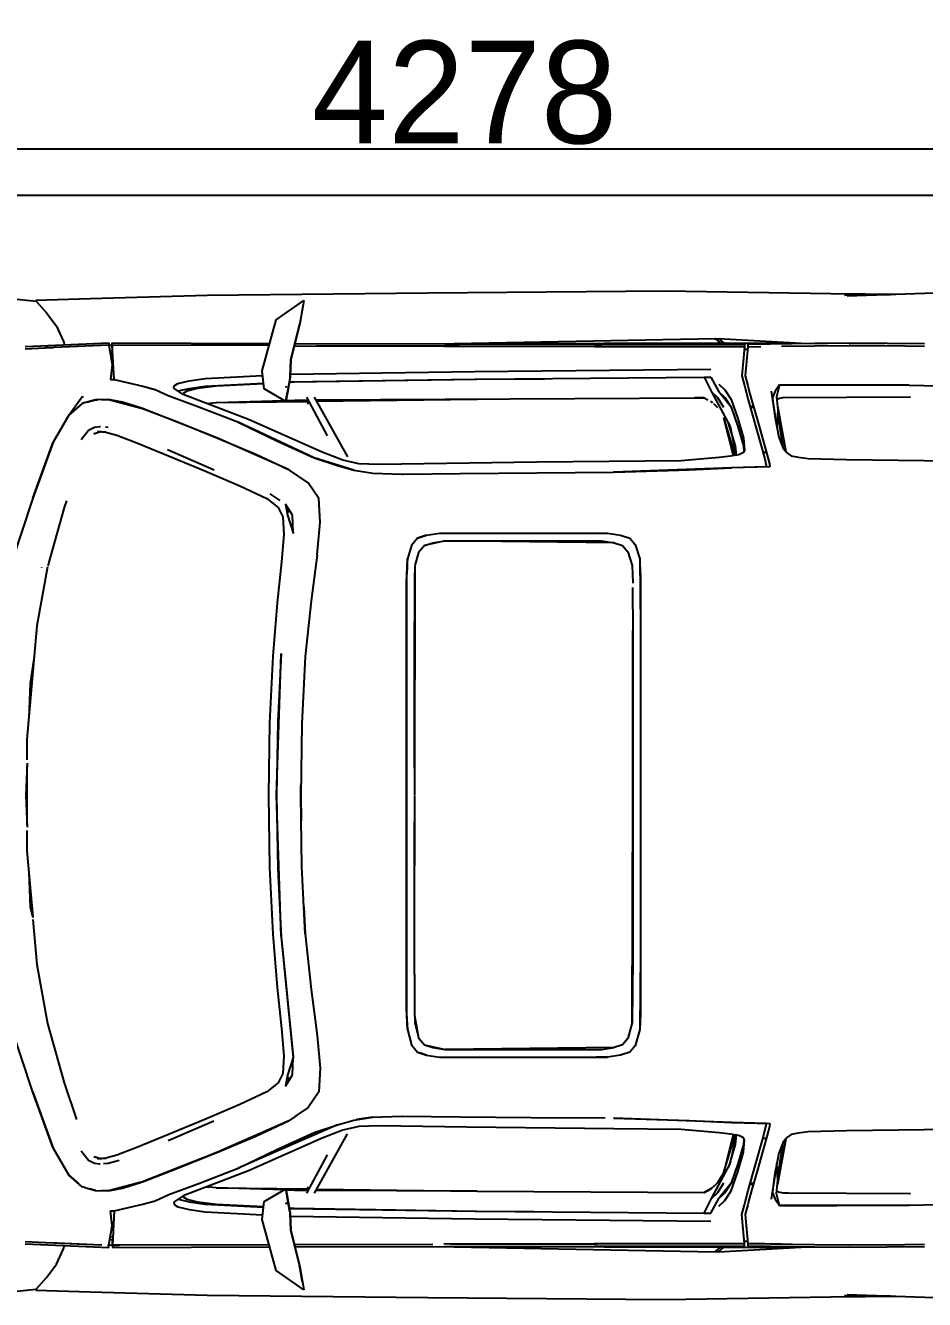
# Model space of a CAD drawing. Header units: millimetres. Extents: x 85290 to 188623, y -54691 to 10726.
# Drawn here: x 89867 to 91619, y -9638 to -7154 of the extents above; entities that cross this region are included whole.
import ezdxf

# ---------------------------------------------------------------- set-up
doc = ezdxf.new("R2010")
doc.units = ezdxf.units.MM
doc.linetypes.add('ACAD_ISO07W100', pattern=[3, 0, -3])
doc.layers.add('AUTO', color=150, linetype='Continuous')
doc.layers.add('RAZMER', color=5, linetype='Continuous')
doc.styles.add('WROMLATS', font='wromlats.shx', dxfattribs={"bigfont": 'bigfont.shx'})
doc.dimstyles.new('juka', dxfattribs={"dimscale": 100, "dimtxt": 2, "dimasz": 2, "dimexe": 1, "dimexo": 1, "dimgap": 1, "dimtad": 1, "dimtoh": 1, "dimdec": 0, "dimzin": 0, "dimdsep": 46, "dimtxsty": 'WROMLATS', "dimblk": 'OBLIQUE', "dimcen": -3, "dimdle": 1, "dimclrd": 256, "dimclre": 256, "dimclrt": 256, "dimadec": 0, "dimazin": 0, "dimtfac": 1, "dimtdec": 0, "dimtix": 1, "dimtmove": 2, "dimatfit": 3, "dimldrblk": 'ORIGIN2', "dimfxl": 1, "dimtvp": 2.5, "dimtolj": 1, "dimtzin": 0, "dimarcsym": 0})

# ---------------------------------------------------------------- blocks, each defined once
blk = doc.blocks.new('a_28')
for p, q in [((-53.125783, -9.427596), (-47.463967, -3.334046)), ((-46.513869, -10.632372), (-41.954296, -6.241131)), ((-53.948535, -10.04181), (-50.884374, -7.015324)), ((-53.280665, -9.514237), (-51.303126, -7.465935)), ((-47.643264, -8.145142), (-50.93955, -11.384345)), ((-49.305077, -9.931851), (-47.552635, -8.249665)), ((-61.312791, -17.162943), (-53.948535, -10.04181)), ((-50.827636, -11.467696), (-49.305077, -9.931851)), ((-42.561426, -13.269759), (-39.050292, -9.817458)), ((-46.513869, -10.632372), (-52.19756, -16.273976)), ((-49.695214, -13.771105), (-46.513869, -10.632372)), ((-50.93955, -11.384345), (-52.476271, -12.934828)), ((-52.379002, -13.03258), (-50.86992, -11.51042)), ((-51.481833, -16.669178), (-45.958008, -11.090041)), ((-50.868752, -11.509133), (-50.841995, -11.48181)), ((-50.828906, -11.468983), (-50.867577, -11.507941)), ((-50.841995, -11.48181), (-50.828906, -11.468983)), ((-45.958008, -11.090041), (-45.950099, -11.082173)), ((-56.480565, -16.895104), (-51.932522, -12.386179)), ((-56.250681, -16.691685), (-52.248635, -12.705136)), ((-52.476271, -12.934828), (-55.340721, -15.90271)), ((-53.806056, -14.511204), (-52.379002, -13.03258)), ((-45.997169, -16.613627), (-42.561426, -13.269759)), ((-56.886228, -16.923333), (-53.074708, -13.518572)), ((-52.19756, -16.273976), (-49.695214, -13.771105)), ((-55.243458, -16.000557), (-54.693945, -15.431214)), ((-75.211229, -35.668469), (-55.489548, -16.051579)), ((-75.137796, -35.790015), (-55.39219, -16.149331)), ((-55.39219, -16.149331), (-74.171777, -34.829092)), ((-55.489548, -16.051579), (-55.39219, -16.149331)), ((-55.39219, -16.149331), (-54.24961, -17.542077)), ((-55.340721, -15.90271), (-55.243458, -16.000557)), ((-55.298533, -16.263485), (-55.149706, -16.115284)), ((-55.243458, -16.000557), (-54.677441, -16.693211)), ((-52.19756, -16.273976), (-52.11133, -16.744805)), ((-52.19756, -16.273976), (-51.814451, -16.945029)), ((-71.609475, -27.637148), (-61.312791, -17.162943)), ((-68.987401, -29.477358), (-57.034959, -17.072058)), ((-56.399514, -16.840888), (-66.924216, -27.425099)), ((-57.034959, -17.072058), (-56.629397, -17.043877)), ((-57.027634, -17.071534), (-56.886228, -16.923333)), ((-56.886228, -16.923333), (-56.480565, -16.895104)), ((-56.629397, -17.043877), (-56.399514, -16.840888)), ((-56.480565, -16.895104), (-56.250681, -16.691685)), ((-56.399514, -16.840888), (-56.341114, -16.898585)), ((-56.250681, -16.691685), (-56.191893, -16.750098)), ((-54.677441, -16.693211), (-54.099025, -17.392874)), ((-52.28789, -16.924334), (-51.851072, -17.254734)), ((-52.11133, -16.744805), (-51.949318, -17.13996)), ((-51.949318, -17.13996), (-51.755764, -17.29908)), ((-51.851072, -17.254734), (-50.933202, -17.928696)), ((-51.814451, -16.945029), (-51.156839, -17.467738)), ((-51.755764, -17.29908), (-51.320412, -17.63134)), ((-51.660647, -17.06729), (-51.648732, -16.939974)), ((-51.648732, -16.939974), (-51.481833, -16.669178)), ((-51.648732, -16.939974), (-51.617869, -16.890002)), ((-51.370217, -17.298127), (-49.006345, -18.929959)), ((-51.31162, -17.344714), (-51.308008, -17.341042)), ((-47.721287, -18.243313), (-45.997169, -16.613627)), ((-54.24961, -17.542077), (-53.712108, -17.846299)), ((-54.099025, -17.392874), (-53.563573, -17.700053)), ((-53.712108, -17.846299), (-52.920898, -18.303919)), ((-53.563573, -17.700053), (-53.297069, -17.857457)), ((-53.297069, -17.857457), (-52.771976, -18.155003)), ((-51.320412, -17.63134), (-50.767871, -18.040801)), ((-51.320412, -17.63134), (-50.765427, -18.042469)), ((-51.156839, -17.467738), (-50.903221, -17.720318)), ((-51.156839, -17.467738), (-50.457128, -18.251467)), ((-50.933202, -17.928696), (-49.933596, -18.606472)), ((-50.903221, -17.720318), (-49.325099, -18.869496)), ((-66.116502, -29.038668), (-55.879786, -18.603087)), ((-54.882814, -18.918229), (-54.383494, -18.891383)), ((-54.383494, -18.891383), (-53.672947, -19.048405)), ((-52.920898, -18.303919), (-49.60254, -20.157671)), ((-52.771976, -18.155003), (-51.680173, -18.763161)), ((-52.561428, -18.504715), (-52.412697, -18.355179)), ((-52.496286, -18.541146), (-52.347072, -18.391705)), ((-51.680173, -18.763161), (-50.542577, -19.394494)), ((-49.933596, -18.606472), (-49.209764, -18.919373)), ((-49.209764, -18.919373), (-48.929491, -18.934012)), ((-48.929491, -18.934012), (-48.581638, -18.882704)), ((-48.581638, -18.882704), (-48.213865, -18.625689)), ((-48.213865, -18.625689), (-47.721287, -18.243313)), ((-65.68047, -29.275132), (-55.830862, -19.25025)), ((-55.830862, -19.25025), (-55.531247, -18.95051)), ((-55.830862, -19.25025), (-55.348339, -19.403506)), ((-55.531247, -18.95051), (-55.547072, -18.966389)), ((-55.531247, -18.95051), (-54.550977, -19.244099)), ((-55.348339, -19.403506), (-54.863866, -19.557047)), ((-54.863866, -19.557047), (-54.368259, -19.548607)), ((-54.863866, -19.557047), (-52.549316, -20.262814)), ((-54.550977, -19.244099), (-54.04531, -19.225693)), ((-53.334769, -19.382668), (-54.550977, -19.244099)), ((-54.368259, -19.548607), (-53.672947, -19.715119)), ((-54.04531, -19.225693), (-53.334769, -19.382668)), ((-53.672947, -19.048405), (-52.542581, -19.583607)), ((-53.424807, -19.372416), (-53.416993, -19.364501)), ((-53.334769, -19.382668), (-52.204295, -19.917775)), ((-52.542581, -19.583607), (-51.441212, -20.203257)), ((-50.542577, -19.394494), (-49.866112, -19.770718)), ((-71.824219, -37.228156), (-54.925003, -20.139456)), ((-54.925003, -20.139456), (-55.348339, -20.567561)), ((-54.925003, -20.139456), (-54.670896, -20.068694)), ((-54.498341, -20.02039), (-54.41338, -19.996644)), ((-54.41338, -19.996644), (-54.338088, -19.993973)), ((-54.26621, -19.991351), (-53.926464, -19.979191)), ((-53.222849, -20.148707), (-51.130666, -21.405602)), ((-53.221776, -20.149374), (-51.064159, -21.313334)), ((-52.7626, -20.197773), (-51.457127, -20.891953)), ((-52.549316, -20.262814), (-52.19629, -20.498896)), ((-52.204295, -19.917775), (-51.102831, -20.537663)), ((-51.441212, -20.203257), (-50.878711, -20.678092)), ((-49.181445, -20.452023), (-50.666209, -22.012806)), ((-49.032714, -20.303298), (-50.660058, -22.006321)), ((-49.969729, -19.952536), (-49.825682, -19.794083)), ((-49.866112, -19.770718), (-49.453517, -20.008994)), ((-49.60254, -20.157671), (-49.341698, -20.327664)), ((-49.453517, -20.008994), (-49.192967, -20.178938)), ((-49.341698, -20.327664), (-49.181445, -20.452023)), ((-49.192967, -20.178938), (-49.032714, -20.303298)), ((-52.187308, -20.504952), (-51.036229, -21.27471)), ((-51.457127, -20.891953), (-51.024904, -21.259022)), ((-50.927343, -21.123744), (-51.233788, -21.548558)), ((-51.160349, -21.261454), (-51.218655, -21.325589)), ((-51.102831, -20.537663), (-50.846483, -20.753956)), ((-50.819631, -20.817376), (-50.927343, -21.123744)), ((-50.878711, -20.678092), (-50.819631, -20.817376)), ((-50.666209, -22.012806), (-55.614062, -27.353716)), ((-52.437111, -23.944617), (-50.669142, -22.015954)), ((-51.233788, -21.548558), (-51.668747, -22.102166)), ((-51.218655, -21.325589), (-51.193162, -21.368027)), ((-51.668747, -22.102166), (-53.172853, -23.899413)), ((-53.172853, -23.899413), (-59.430762, -30.294276)), ((-55.609079, -27.348376), (-52.437111, -23.944617)), ((-65.778418, -29.372883), (-62.754591, -26.297188)), ((-65.778418, -29.372883), (-63.141992, -26.691485)), ((-62.289842, -34.13229), (-55.631151, -27.371026)), ((-55.614062, -27.353716), (-55.634179, -27.374125)), ((-81.156053, -37.401247), (-71.609475, -27.637148)), ((-74.059083, -37.213469), (-66.116502, -29.038668)), ((-73.766698, -37.594748), (-65.778418, -29.372883)), ((-73.551561, -37.383986), (-65.68047, -29.275132)), ((-53.239455, -30.29809), (-52.564456, -29.816151)), ((-52.564456, -29.816151), (-52.051171, -29.539586)), ((-52.051171, -29.539586), (-51.525881, -29.586411)), ((-51.525881, -29.586411), (-50.703319, -30.005551)), ((-71.735056, -37.253523), (-64.808591, -30.133677)), ((-59.430762, -30.294276), (-66.243066, -37.298155)), ((-60.579099, -37.637568), (-53.239455, -30.29809)), ((-52.515234, -30.429507), (-60.009374, -37.735987)), ((-53.149315, -30.876065), (-52.515234, -30.429507)), ((-52.515234, -30.429507), (-52.031346, -30.17521)), ((-52.031346, -30.17521), (-51.529785, -30.229378)), ((-51.529785, -30.229378), (-50.738474, -30.643607)), ((-50.738474, -30.643607), (-50.729688, -30.65157)), ((-50.738474, -30.643607), (-49.950196, -31.360293)), ((-50.703319, -30.005551), (-50.500097, -30.189801)), ((-50.694825, -30.013276), (-47.725584, -32.906819)), ((-50.500097, -30.189801), (-49.890037, -30.742455)), ((-49.890037, -30.742455), (-45.273634, -35.358668)), ((-60.006448, -37.733126), (-53.149315, -30.876065)), ((-49.950196, -31.360293), (-49.92949, -31.380988)), ((-60.091599, -37.15005), (-54.757126, -31.815672)), ((-49.76094, -31.59628), (-47.827931, -33.481312)), ((-54.851367, -32.578135), (-54.783889, -32.641316)), ((-77.059766, -35.45394), (-76.708885, -33.392907)), ((-76.708885, -33.392907), (-76.563283, -33.60076)), ((-76.563283, -33.60076), (-75.875976, -34.58252)), ((-76.563283, -33.601904), (-76.560452, -33.604765)), ((-76.560452, -33.604765), (-76.549806, -33.619977)), ((-40.660547, -40.648556), (-47.865721, -33.444453)), ((-47.827931, -33.481312), (-33.481835, -47.827149)), ((-75.875976, -34.58252), (-75.811328, -34.674931)), ((-74.665918, -36.572695), (-75.875976, -34.58252)), ((-75.851174, -34.61876), (-75.815233, -34.669543)), ((-75.811328, -34.674931), (-74.665918, -36.572695)), ((-64.761426, -36.654187), (-62.289842, -34.13229)), ((-75.438281, -38.303185), (-77.059766, -35.45394)), ((-45.26328, -35.368443), (-44.352539, -36.279107)), ((-83.216502, -43.631125), (-76.31367, -36.765004)), ((-76.267972, -36.914254), (-83.119138, -43.728829)), ((-76.24385, -36.889315), (-76.267972, -36.914254)), ((-74.671777, -36.561633), (-73.959472, -37.31947)), ((-74.665918, -36.571455), (-74.664845, -36.572934)), ((-73.95586, -37.325001), (-74.665918, -36.572695)), ((-74.665918, -36.572695), (-73.890432, -37.417984)), ((-66.121389, -37.947894), (-64.810838, -36.704636)), ((-64.810838, -36.704636), (-64.771583, -36.664725)), ((-44.336619, -36.295605), (-36.299022, -44.333172)), ((-86.136814, -42.664242), (-81.156053, -37.401247)), ((-76.060839, -41.700078), (-72.141506, -37.671376)), ((-73.959472, -37.31947), (-73.95586, -37.325001)), ((-73.95586, -37.325001), (-73.704686, -37.683249)), ((-73.895999, -37.410021), (-73.894628, -37.411976)), ((-73.894628, -37.411976), (-73.30537, -38.253546)), ((-73.890432, -37.417984), (-73.212989, -38.387061)), ((-73.755177, -37.611199), (-73.551561, -37.383986)), ((-73.660447, -37.746525), (-73.316993, -38.237)), ((-72.753026, -38.167429), (-72.235056, -37.643624)), ((-72.363671, -37.512589), (-69.759567, -38.292599)), ((-72.253319, -37.638188), (-71.981247, -37.718964)), ((-72.021975, -37.171889), (-67.95664, -38.32798)), ((-66.243066, -37.298155), (-67.138966, -38.148785)), ((-61.052247, -38.303805), (-60.579099, -37.637568)), ((-60.009374, -37.735987), (-60.702147, -38.846207)), ((-60.447754, -38.361931), (-60.010745, -37.738181)), ((-77.59219, -41.12649), (-75.215818, -38.483716)), ((-76.052638, -41.691733), (-73.193552, -38.637972)), ((-74.572654, -39.005805), (-75.438281, -38.303185)), ((-73.060938, -38.602591), (-74.572654, -39.005805)), ((-73.722263, -37.919093), (-73.665138, -38.000727)), ((-73.321481, -38.230658), (-73.405858, -38.110161)), ((-73.212989, -38.385487), (-73.321481, -38.230658)), ((-73.316993, -38.237), (-73.209866, -38.389874)), ((-73.060938, -38.602591), (-73.212989, -38.385487)), ((-73.212989, -38.387061), (-73.060938, -38.602591)), ((-73.209866, -38.389874), (-73.180373, -38.432169)), ((-73.193552, -38.413907), (-73.060938, -38.602591)), ((-73.180373, -38.432169), (-73.060938, -38.602591)), ((-73.103513, -38.541794), (-72.753026, -38.167429)), ((-67.078616, -38.640309), (-69.372948, -39.831639)), ((-67.138966, -38.148785), (-67.997362, -38.681984)), ((-67.997362, -39.145709), (-67.078616, -38.640309)), ((-67.078616, -38.640309), (-66.121389, -37.947894)), ((-61.328806, -38.817072), (-61.052247, -38.303805)), ((-61.178811, -38.538838), (-61.328806, -38.817072)), ((-61.052247, -38.303805), (-61.178811, -38.538838)), ((-60.702147, -38.844777), (-60.447754, -38.361931)), ((-77.254005, -41.460944), (-74.846681, -38.783455)), ((-74.822851, -38.802672), (-76.783987, -40.991116)), ((-69.256641, -39.229823), (-73.912694, -41.026736)), ((-69.372948, -39.831639), (-67.997362, -39.145709)), ((-67.997362, -38.681984), (-69.256641, -39.229823)), ((-68.54346, -39.400912), (-68.272265, -39.282656)), ((-61.328806, -38.817072), (-61.276271, -39.407111)), ((-61.276271, -39.407111), (-60.862793, -40.164805)), ((-60.702147, -38.846207), (-60.641213, -39.409161)), ((-60.641213, -39.409161), (-60.233595, -40.139151)), ((-9.817383, -39.049864), (-13.269923, -42.560721)), ((-69.372948, -39.831639), (-74.250193, -41.588164)), ((-71.700003, -40.703202), (-69.372948, -39.831639)), ((-60.862793, -40.164805), (-60.687305, -40.358496)), ((-59.875389, -41.228199), (-60.862793, -40.164805)), ((-60.230662, -40.141201), (-59.683694, -40.742493)), ((-60.226562, -40.145684), (-50.276073, -50.148583)), ((-76.783987, -40.991116), (-77.491112, -41.9065)), ((-74.250193, -41.588164), (-71.700003, -40.703202)), ((-60.687305, -40.358496), (-60.469826, -40.598727)), ((-60.469826, -40.598727), (-60.125979, -40.978194)), ((-60.125979, -40.978194), (-52.958592, -48.145199)), ((-59.683694, -40.742493), (-55.957325, -44.484902)), ((-30.733593, -50.639248), (-40.660547, -40.648556)), ((-78.193261, -41.935778), (-77.59219, -41.12649)), ((-73.912694, -41.026736), (-77.861424, -42.779732)), ((-77.854784, -42.270184), (-77.254005, -41.460944)), ((-76.536228, -42.597867), (-74.261912, -41.593314)), ((-76.445999, -42.151404), (-76.060839, -41.700078)), ((-75.42754, -41.023207), (-75.414356, -41.035605)), ((-69.960256, -41.462183), (-74.497755, -43.211127)), ((-74.268945, -41.596556), (-74.250193, -41.588164)), ((-74.250193, -41.588164), (-74.253418, -41.589594)), ((-73.411526, -41.29715), (-73.065724, -41.161538)), ((-72.070505, -42.227841), (-69.971486, -41.466523)), ((-68.521096, -41.188145), (-69.960256, -41.462183)), ((-67.380859, -41.404152), (-68.521096, -41.188145)), ((-66.273047, -42.380572), (-67.380859, -41.404152)), ((-41.229101, -59.873963), (-59.875389, -41.228199)), ((-78.639158, -42.795468), (-78.578027, -42.528725)), ((-78.578027, -42.528725), (-78.193261, -41.935778)), ((-78.232618, -42.852402), (-77.854784, -42.270184)), ((-77.857228, -42.480708), (-77.912207, -42.740965)), ((-77.491112, -41.9065), (-77.857228, -42.480708)), ((-74.495311, -43.210173), (-72.070505, -42.227841)), ((-64.986428, -43.939496), (-66.273047, -42.380572)), ((-13.269923, -42.560721), (-16.613867, -45.99638)), ((-10.632617, -46.51289), (-6.241113, -41.953612)), ((-88.429101, -45.105315), (-86.136814, -42.664242)), ((-74.497755, -43.211127), (-79.030569, -45.184231)), ((-78.553613, -42.915202), (-78.639158, -42.795468)), ((-77.861424, -42.779732), (-78.553613, -42.915202)), ((-78.412892, -43.464041), (-76.536228, -42.597867)), ((-77.912207, -42.740965), (-77.881642, -42.783595)), ((-76.955958, -44.260502), (-74.503513, -43.213606)), ((-73.60176, -42.848206), (-73.589065, -42.86089)), ((-69.717087, -43.345833), (-69.714941, -43.345023)), ((-69.714941, -43.345023), (-69.005759, -43.199683)), ((-68.584671, -43.113518), (-68.012889, -43.516446)), ((-67.785056, -43.288661), (-68.584671, -43.113518)), ((-68.200685, -43.197585), (-68.100389, -43.454648)), ((-66.994627, -44.039393), (-67.785056, -43.288661)), ((-38.191991, -43.132925), (-38.183789, -43.124581)), ((-38.082324, -43.243313), (-38.073828, -43.234587)), ((-86.871584, -47.597695), (-83.373537, -43.788195)), ((-83.276268, -43.885947), (-85.89951, -46.742917)), ((-83.373537, -43.788195), (-83.276268, -43.885947)), ((-83.308496, -43.92109), (-83.276268, -43.885947)), ((-83.279296, -43.882418), (-83.128418, -43.72077)), ((-83.276268, -43.885947), (-82.276662, -44.572545)), ((-83.119138, -43.728829), (-83.216502, -43.631125)), ((-83.128418, -43.72077), (-82.867678, -43.981362)), ((-83.119138, -43.728829), (-83.06904, -43.678999)), ((-81.545021, -45.15338), (-83.119138, -43.728829)), ((-82.867678, -43.981362), (-82.973047, -44.094229)), ((-82.833691, -44.189978), (-82.73867, -44.07301)), ((-79.988183, -44.1854), (-79.309084, -43.805027)), ((-79.988183, -44.1854), (-79.343261, -43.824196)), ((-79.309084, -43.805027), (-78.427734, -43.470908)), ((-78.427734, -43.470908), (-78.405567, -43.460894)), ((-71.384962, -44.308806), (-69.650002, -43.689967)), ((-69.650002, -43.689967), (-68.76299, -43.573094)), ((-68.76299, -43.573094), (-68.157424, -43.783665)), ((-68.157424, -43.783665), (-67.327829, -44.521904)), ((-68.012889, -43.516446), (-66.994627, -44.039393)), ((-66.994627, -44.039393), (-66.974123, -44.064427)), ((-64.983596, -43.94312), (-64.986428, -43.939496)), ((-64.983596, -43.944455), (-63.239743, -46.220398)), ((-82.276662, -44.572545), (-81.701954, -45.310355)), ((-81.545021, -45.15338), (-79.988183, -44.1854)), ((-79.030569, -45.184231), (-76.955958, -44.260502)), ((-76.133205, -45.878649), (-73.216404, -44.727278)), ((-73.565038, -45.185614), (-71.384962, -44.308806)), ((-67.327829, -44.521904), (-66.237791, -45.817376)), ((-55.969729, -44.472409), (-55.946096, -44.44871)), ((-55.957325, -44.484902), (-52.557321, -47.884274)), ((-36.785059, -44.548893), (-36.770897, -44.537545)), ((-36.775683, -44.558382), (-36.762695, -44.545794)), ((-36.293067, -44.33837), (-33.474513, -47.157002)), ((-89.614453, -46.150971), (-88.372268, -45.139313)), ((-88.372268, -45.139313), (-88.429101, -45.105315)), ((-88.372268, -45.139313), (-87.379201, -45.197344)), ((-87.379201, -45.197344), (-86.390432, -45.348359)), ((-86.390432, -45.348359), (-85.41133, -45.709897)), ((-85.41133, -45.709897), (-85.220118, -45.799065)), ((-81.701954, -45.310355), (-81.545021, -45.15338)), ((-80.908986, -46.268893), (-79.030569, -45.184231)), ((-79.030569, -45.184231), (-80.188282, -45.778704)), ((-75.817772, -46.114445), (-73.565038, -45.185614)), ((-85.911622, -46.75622), (-85.58506, -46.400404)), ((-81.207128, -46.582604), (-80.908986, -46.268893)), ((-80.188282, -45.778704), (-80.90625, -46.267271)), ((-77.761038, -46.93141), (-75.817772, -46.114445)), ((-76.134374, -45.879174), (-76.133205, -45.878649)), ((-66.237791, -45.817376), (-64.636036, -47.790099)), ((-63.239743, -46.220398), (-61.060448, -48.923207)), ((-35.245996, -46.097899), (-35.228418, -46.080304)), ((-16.613867, -45.99638), (-18.243555, -47.72048)), ((-16.669628, -51.480961), (-11.090234, -45.957137)), ((-10.636719, -46.517039), (-16.274219, -52.196646)), ((-13.771289, -49.694443), (-10.632617, -46.51289)), ((-11.090234, -45.957137), (-11.08545, -45.952368)), ((-86.774119, -47.69559), (-85.944726, -46.792174)), ((-85.89951, -46.742917), (-85.932424, -46.778918)), ((-82.195606, -47.27254), (-82.137497, -47.330761)), ((-81.957908, -48.699427), (-82.195606, -47.27254)), ((-81.466701, -46.855689), (-81.882032, -47.594691)), ((-81.743552, -47.348309), (-81.466701, -46.855689)), ((-81.228318, -46.605063), (-81.466701, -46.855689)), ((-81.466701, -46.855689), (-81.380369, -46.764899)), ((-78.980764, -47.479916), (-77.761038, -46.93141)), ((-53.786911, -46.65494), (-53.769143, -46.637154)), ((-33.452638, -47.179461), (-30.742871, -49.889184)), ((-33.401953, -47.230196), (-30.105468, -50.592757)), ((-81.882032, -47.594691), (-81.957908, -48.699427)), ((-80.370214, -48.269034), (-80.303808, -48.092509)), ((-80.303808, -48.092509), (-80.121972, -47.844553)), ((-80.121972, -47.844553), (-80.071386, -47.800684)), ((-79.803028, -48.002768), (-80.048635, -48.418046)), ((-80.048635, -48.418046), (-79.895409, -48.081065)), ((-79.585059, -47.818232), (-79.991211, -48.162175)), ((-79.991211, -48.162175), (-79.589941, -47.820902)), ((-79.841502, -47.601843), (-79.721095, -47.497654)), ((-79.589941, -47.820902), (-78.980764, -47.479916)), ((-64.636036, -47.790099), (-62.485256, -50.327158)), ((-52.957519, -47.48416), (-52.941795, -47.468901)), ((-52.77334, -47.668314), (-52.758201, -47.653437)), ((-52.557321, -47.884274), (-50.22256, -50.20175)), ((-33.481835, -47.827149), (-30.733593, -50.639248)), ((-18.243555, -47.72048), (-18.62578, -48.213196)), ((-11.384374, -50.938702), (-8.145215, -47.642518)), ((-9.931934, -49.304295), (-8.245606, -47.547627)), ((-9.427637, -53.124857), (-3.333985, -47.463179)), ((-81.957908, -48.697329), (-81.921389, -48.167706)), ((-81.957908, -48.699427), (-81.879296, -48.992968)), ((-81.957908, -48.699427), (-81.461426, -50.558281)), ((-80.434473, -48.490334), (-80.370214, -48.269034)), ((-80.358889, -49.213601), (-80.434473, -48.490334)), ((-52.958592, -48.145199), (-50.559082, -50.545741)), ((-18.882911, -48.580838), (-18.934279, -48.92788)), ((-18.62578, -48.213196), (-18.882911, -48.580838)), ((-61.059376, -48.924351), (-61.055954, -48.928643)), ((-61.055954, -48.928643), (-58.261331, -52.004195)), ((-20.452245, -49.180699), (-22.013964, -50.666142)), ((-22.01211, -50.664425), (-20.303516, -49.031973)), ((-20.327931, -49.340916), (-20.452245, -49.180699)), ((-19.919824, -50.014067), (-20.327931, -49.340916)), ((-20.303516, -49.031973), (-20.179199, -49.192143)), ((-20.179199, -49.192143), (-20.009081, -49.452878)), ((-20.009081, -49.452878), (-19.770997, -49.865246)), ((-18.934279, -48.92788), (-18.919628, -49.209023)), ((-18.930273, -49.005414), (-17.29834, -51.369381)), ((-18.919628, -49.209023), (-18.606739, -49.932814)), ((-18.869825, -49.324227), (-17.720507, -50.902367)), ((-13.032715, -52.37813), (-9.931934, -49.304295)), ((-62.485256, -50.327158), (-59.718259, -53.371621)), ((-62.232717, -49.841786), (-59.408887, -52.951432)), ((-56.250681, -56.239367), (-62.230076, -49.844695)), ((-50.218948, -50.206089), (-50.216599, -50.208426)), ((-50.216599, -50.208426), (-50.210841, -50.214243)), ((-50.201174, -50.22316), (-47.884866, -52.556658)), ((-50.048538, -50.37694), (-44.178124, -56.264306)), ((-30.742871, -49.889184), (-30.098145, -50.600863)), ((-19.948925, -49.966097), (-19.794043, -49.825287)), ((-18.304101, -52.920008), (-19.919824, -50.014067)), ((-19.770997, -49.865246), (-19.394727, -50.541783)), ((-18.606739, -49.932814), (-17.928906, -50.93236)), ((-17.467969, -51.155997), (-18.251758, -50.456286)), ((-16.274219, -52.196646), (-13.771289, -49.694443)), ((-81.461426, -50.558281), (-81.450881, -50.579596)), ((-81.461426, -50.558281), (-79.903807, -53.901196)), ((-79.903807, -53.901196), (-81.458398, -50.564242)), ((-50.559082, -50.545741), (-48.256834, -52.847004)), ((-30.733593, -50.639248), (-30.229591, -51.529122)), ((-30.098145, -50.600863), (-29.586818, -51.525021)), ((-22.013964, -50.666142), (-27.354201, -55.613232)), ((-23.944922, -52.436209), (-22.013964, -50.666142)), ((-21.548827, -51.232911), (-22.102441, -51.667881)), ((-21.124022, -50.926447), (-21.548827, -51.232911)), ((-21.405958, -51.129866), (-20.148243, -53.223896)), ((-21.368163, -51.192666), (-21.325587, -51.218224)), ((-21.325587, -51.218224), (-21.261524, -51.160002)), ((-20.148243, -53.223896), (-21.313672, -51.0633)), ((-21.275001, -51.035405), (-20.505177, -52.186537)), ((-21.259375, -51.024056), (-20.892187, -51.456309)), ((-20.817773, -50.818634), (-21.124022, -50.926447)), ((-20.678516, -50.877667), (-20.817773, -50.818634)), ((-20.754396, -50.84548), (-20.537891, -51.102019)), ((-20.203613, -51.440192), (-20.678516, -50.877667)), ((-20.537891, -51.102019), (-19.918065, -52.203417)), ((-19.394727, -50.541783), (-18.763282, -51.679469)), ((-18.042872, -50.764323), (-17.631543, -51.3196)), ((-17.631543, -51.3196), (-18.040918, -50.767184)), ((-17.928906, -50.93236), (-17.25498, -51.850176)), ((-17.720507, -50.902367), (-17.467969, -51.155997)), ((-16.94541, -51.813412), (-17.467969, -51.155997)), ((-12.934961, -52.475453), (-11.384374, -50.938702)), ((-11.507129, -50.865841), (-11.481934, -50.841141)), ((-11.481934, -50.841141), (-11.469531, -50.828553)), ((-10.041894, -53.94764), (-7.014941, -50.883246)), ((-58.261331, -52.004195), (-55.183496, -55.182267)), ((-30.175685, -52.030516), (-30.430077, -52.514363)), ((-30.229591, -51.529122), (-30.175685, -52.030516)), ((-29.586818, -51.525021), (-29.54004, -52.050257)), ((-22.102441, -51.667881), (-23.899804, -53.172017)), ((-20.892187, -51.456309), (-20.198046, -52.761794)), ((-19.583886, -52.541733), (-20.203613, -51.440192)), ((-18.763282, -51.679469), (-18.155273, -52.77114)), ((-17.631543, -51.3196), (-17.299414, -51.754714)), ((-17.344629, -51.311112), (-17.341015, -51.307583)), ((-17.299414, -51.754714), (-17.140137, -51.9485)), ((-17.25498, -51.850176), (-16.924511, -52.287007)), ((-17.140137, -51.9485), (-16.745019, -52.110434)), ((-17.067676, -51.659823), (-16.940332, -51.647711)), ((-16.274219, -52.196646), (-16.94541, -51.813412)), ((-16.940332, -51.647711), (-16.669628, -51.480961)), ((-16.895312, -56.479645), (-12.386035, -51.931429)), ((-16.669628, -51.480961), (-16.447363, -51.260901)), ((-9.514258, -53.279734), (-7.465235, -51.301575)), ((-78.310158, -52.551747), (-78.121289, -52.933217)), ((-47.884866, -52.556658), (-44.435449, -56.006289)), ((-47.668554, -52.772952), (-47.66406, -52.768326)), ((-30.430077, -52.514363), (-37.736522, -60.008336)), ((-30.876466, -53.148365), (-30.430077, -52.514363)), ((-29.816698, -52.563668), (-30.298536, -53.238583)), ((-29.54004, -52.050257), (-29.816698, -52.563668)), ((-27.354201, -55.613232), (-23.944922, -52.436209)), ((-20.263087, -52.548504), (-20.499121, -52.195597)), ((-19.558202, -54.863024), (-20.263087, -52.548504)), ((-19.918065, -52.203417), (-19.382911, -53.333855)), ((-19.048633, -53.672028), (-19.583886, -52.541733)), ((-18.540429, -52.495051), (-18.391699, -52.346611)), ((-18.504005, -52.560425), (-18.355176, -52.412272)), ((-18.155273, -52.77114), (-17.857714, -53.296185)), ((-16.745019, -52.110434), (-16.274219, -52.196646)), ((-16.691895, -56.249381), (-12.704102, -52.246619)), ((-16.000781, -55.242539), (-13.032715, -52.37813)), ((-15.902929, -55.339766), (-12.934961, -52.475453)), ((-78.121289, -52.933217), (-76.284863, -56.198216)), ((-59.718259, -53.371621), (-56.595411, -56.594325)), ((-59.408887, -52.951432), (-56.250681, -56.239367)), ((-59.022071, -53.354073), (-58.983298, -53.316546)), ((-58.796384, -53.588963), (-58.761032, -53.554249)), ((-48.256834, -52.847004), (-48.035254, -53.068638)), ((-48.035254, -53.068638), (-40.978809, -60.12497)), ((-47.484471, -52.957058), (-47.480663, -52.952672)), ((-37.736522, -60.008336), (-30.876466, -53.148365)), ((-37.638085, -60.578061), (-30.298536, -53.238583)), ((-30.298536, -53.238583), (-30.789356, -53.729344)), ((-23.899804, -53.172017), (-26.887305, -56.088639)), ((-20.148243, -53.223896), (-19.979687, -53.925372)), ((-19.382911, -53.333855), (-19.244336, -54.550028)), ((-19.226073, -54.044247), (-19.382911, -53.333855)), ((-19.372558, -53.424597), (-19.364648, -53.416682)), ((-17.846485, -53.711272), (-18.304101, -52.920008)), ((-17.857714, -53.296185), (-17.700293, -53.562737)), ((-17.700293, -53.562737), (-17.547363, -53.829194)), ((-16.923437, -56.885195), (-13.521289, -53.076506)), ((-79.903807, -53.901196), (-77.885254, -57.893181)), ((-46.684279, -53.757334), (-46.681054, -53.754187)), ((-19.996973, -54.412461), (-20.139845, -54.923964)), ((-20.068457, -54.668236), (-19.996973, -54.412461)), ((-19.979687, -53.925372), (-19.996973, -54.412461)), ((-19.996973, -54.412461), (-19.987892, -54.157305)), ((-19.715332, -53.672457), (-19.549023, -54.367161)), ((-19.549023, -54.367161), (-19.558202, -54.862023)), ((-19.244336, -54.550028), (-19.226073, -54.044247)), ((-18.891602, -54.382611), (-19.048633, -53.672028)), ((-18.918457, -54.881859), (-18.891602, -54.382611)), ((-17.542285, -54.248333), (-17.846485, -53.711272)), ((-17.547363, -53.829194), (-17.393066, -54.098177)), ((-16.841992, -54.825449), (-17.542285, -54.248333)), ((-17.393066, -54.098177), (-16.693262, -54.676676)), ((-17.163183, -61.311722), (-10.041894, -53.94764)), ((-14.516406, -53.810072), (-16.000781, -55.242539)), ((-14.512696, -53.806448), (-14.516406, -53.810072)), ((-55.183496, -55.182267), (-55.583008, -54.769612)), ((-55.183496, -55.182267), (-54.036428, -56.293059)), ((-52.004983, -58.260346), (-55.183496, -55.182267)), ((-32.642775, -54.783869), (-32.579492, -54.851437)), ((-30.132617, -64.805985), (-20.139845, -54.923964)), ((-20.139845, -54.923964), (-20.068457, -54.668236)), ((-19.40371, -55.346489), (-19.558202, -54.863024)), ((-19.097461, -55.040265), (-19.244336, -54.550028)), ((-18.95078, -55.530358), (-19.097461, -55.040265)), ((-16.149512, -55.391264), (-16.841992, -54.825449)), ((-16.693262, -54.676676), (-16.000781, -55.242539)), ((-16.264062, -55.297661), (-16.115626, -55.148697)), ((-37.638085, -60.578061), (-32.807227, -55.747271)), ((-35.669043, -75.209952), (-16.051758, -55.488587)), ((-29.275488, -65.679408), (-19.250487, -55.829907)), ((-16.149512, -55.391264), (-29.273339, -68.584824)), ((-29.039063, -66.11538), (-18.603321, -55.878878)), ((-28.961425, -68.271208), (-16.149512, -55.391264)), ((-27.354201, -55.613232), (-27.36914, -55.627966)), ((-19.250487, -55.829907), (-19.40371, -55.346489)), ((-19.250487, -55.829907), (-18.95078, -55.530358)), ((-18.972169, -55.551577), (-18.95078, -55.530358)), ((-16.051758, -55.488587), (-16.149512, -55.391264)), ((-16.000781, -55.242539), (-15.999706, -55.241538)), ((-16.000781, -55.242539), (-15.902929, -55.339766)), ((-76.493557, -56.539727), (-76.492091, -56.543684)), ((-76.492091, -56.543684), (-76.492091, -56.542302)), ((-76.492091, -56.543684), (-76.487305, -56.549216)), ((-76.24922, -56.261921), (-76.250489, -56.25906)), ((-76.250489, -56.260348), (-76.24922, -56.261921)), ((-76.24922, -56.261921), (-76.247754, -56.263781)), ((-76.246681, -56.265164), (-76.24922, -56.261921)), ((-76.24385, -56.26936), (-74.134376, -59.314728)), ((-56.595411, -56.594325), (-53.372463, -59.717274)), ((-56.24844, -56.241084), (-56.245412, -56.244326)), ((-56.245412, -56.244326), (-56.242283, -56.247282)), ((-56.240525, -56.249524), (-52.952345, -59.407902)), ((-49.846389, -62.228251), (-56.240525, -56.249524)), ((-44.178124, -56.264306), (-40.559473, -59.850264)), ((-44.107129, -56.334687), (-42.79619, -57.646466)), ((-26.887305, -56.088639), (-33.388673, -62.455559)), ((-31.003224, -59.207535), (-27.745311, -55.998517)), ((-27.420409, -66.917754), (-16.840722, -56.398249)), ((-17.072265, -57.034016), (-17.044042, -56.628466)), ((-17.044042, -56.628466), (-16.841992, -56.398583)), ((-16.923437, -56.885195), (-16.895312, -56.479645)), ((-16.840722, -56.398249), (-16.898828, -56.34017)), ((-16.895312, -56.479645), (-16.691895, -56.249381)), ((-16.691895, -56.249381), (-16.750391, -56.19092)), ((-29.477637, -68.985796), (-17.072265, -57.034016)), ((-17.072265, -57.026625), (-16.924511, -56.885291)), ((-16.924511, -56.885291), (-16.923437, -56.885195)), ((-48.929491, -61.054993), (-52.004983, -58.260346)), ((-42.79619, -57.646466), (-41.999512, -58.423281)), ((-53.589358, -58.795882), (-53.55459, -58.7605)), ((-53.354492, -59.021569), (-53.316994, -58.982802)), ((-74.134376, -59.314728), (-69.603713, -64.715863)), ((-53.372463, -59.717274), (-50.32803, -62.484217)), ((-52.952345, -59.407902), (-49.84385, -62.230492)), ((-40.262206, -60.773898), (-41.229101, -59.873963)), ((-40.559473, -59.850264), (-39.409669, -60.640383)), ((-40.482618, -59.90305), (-40.232422, -60.147143)), ((-34.132813, -62.288809), (-31.003224, -59.207535)), ((-50.154885, -59.941531), (-48.929491, -61.054993)), ((-40.978809, -60.12497), (-40.262206, -60.773898)), ((-40.232422, -60.147143), (-39.414747, -60.636902)), ((-39.566602, -60.54616), (-39.558693, -60.538245)), ((-39.409669, -60.640383), (-38.846581, -60.701323)), ((-38.846581, -60.701323), (-37.736522, -60.008336)), ((-38.845216, -60.700417), (-38.362404, -60.446644)), ((-38.362404, -60.446644), (-37.737988, -60.009242)), ((-38.304298, -61.051083), (-37.638085, -60.578061)), ((-72.917869, -60.764933), (-71.914162, -62.121726)), ((-48.929491, -61.054993), (-46.221091, -63.238717)), ((-40.262206, -60.773898), (-39.40752, -61.275292)), ((-39.40752, -61.275292), (-38.817676, -61.327744)), ((-38.817676, -61.327744), (-38.772266, -61.30333)), ((-38.770117, -61.302233), (-38.304298, -61.051083)), ((-38.539257, -61.177922), (-38.704296, -61.266709)), ((-38.304298, -61.051083), (-38.539257, -61.177922)), ((-27.637597, -71.608258), (-17.163183, -61.311722)), ((-71.914162, -62.121726), (-70.459666, -63.695384)), ((-49.83994, -62.234259), (-49.83867, -62.236119)), ((-49.829783, -62.242556), (-45.300682, -65.966082)), ((-36.681642, -64.786625), (-34.132813, -62.288809)), ((-50.32803, -62.484217), (-47.790917, -64.634991)), ((-49.710645, -62.340546), (-44.071384, -66.967774)), ((-49.438186, -62.564087), (-49.436231, -62.56609)), ((-48.86504, -63.035679), (-48.860838, -63.037825)), ((-33.388673, -62.455559), (-37.298926, -66.241742)), ((-48.048927, -63.703967), (-48.036524, -63.716841)), ((-46.221091, -63.238717), (-43.94082, -64.985371)), ((-29.373341, -65.777159), (-26.76328, -63.211203)), ((-29.373341, -65.777159), (-26.900293, -63.345814)), ((-47.790917, -64.634991), (-45.818068, -66.236639)), ((-69.603713, -64.715863), (-68.705763, -65.613795)), ((-43.94082, -64.985371), (-42.381151, -66.27183)), ((-37.948437, -66.120291), (-36.705177, -64.809704)), ((-37.254589, -71.734095), (-30.132617, -64.805985)), ((-30.132617, -64.805985), (-37.229295, -71.823168)), ((-36.705177, -64.809704), (-36.687987, -64.792824)), ((-68.552538, -65.758896), (-67.211326, -67.210007)), ((-68.453415, -65.866137), (-65.867676, -68.451834)), ((-45.818068, -66.236639), (-44.522657, -67.326689)), ((-45.300682, -65.966082), (-44.042089, -66.991663)), ((-38.640918, -67.077446), (-37.948437, -66.120291)), ((-37.948437, -66.120291), (-38.545604, -66.945744)), ((-37.298926, -66.241742), (-38.149415, -67.137814)), ((-37.595313, -73.765421), (-29.373341, -65.777159)), ((-37.384572, -73.550272), (-29.275488, -65.679408)), ((-37.213965, -74.057818), (-29.039063, -66.11538)), ((-44.040139, -66.993762), (-43.517186, -68.012047)), ((-43.289356, -67.783928), (-44.040139, -66.993762)), ((-42.381151, -66.27183), (-41.404884, -67.379761)), ((-67.211326, -67.210007), (-65.760447, -68.550921)), ((-44.522657, -67.326689), (-43.784376, -68.156291)), ((-43.114259, -68.583489), (-43.289356, -67.783928)), ((-41.404884, -67.379761), (-41.188769, -68.519736)), ((-39.146193, -67.995835), (-38.640918, -67.077446)), ((-38.149415, -67.137814), (-38.682618, -67.996216)), ((-43.784376, -68.156291), (-43.573733, -68.761778)), ((-43.517186, -68.012047), (-43.114259, -68.583489)), ((-43.472363, -68.075133), (-43.202441, -68.180466)), ((-39.146193, -67.995835), (-41.589161, -74.248457)), ((-41.188769, -68.519736), (-41.374512, -69.494105)), ((-39.832326, -69.371796), (-39.146193, -67.995835)), ((-39.564647, -68.917275), (-39.284082, -68.272448)), ((-38.682618, -67.996216), (-39.230372, -69.255496)), ((-38.323926, -67.9739), (-37.173243, -72.019959)), ((-65.615429, -68.704081), (-64.716794, -69.602681)), ((-43.573733, -68.761778), (-43.690725, -69.648839)), ((-39.230372, -69.255496), (-41.027441, -73.911429)), ((-40.703907, -71.698714), (-39.832326, -69.371796)), ((-40.388771, -71.091176), (-39.564647, -68.917275)), ((-35.790624, -75.136519), (-29.743846, -69.057751)), ((-64.716794, -69.602681), (-61.574902, -72.238064)), ((-43.690725, -69.648839), (-44.309475, -71.383667)), ((-41.46299, -69.958878), (-43.211817, -74.496508)), ((-42.228319, -72.069455), (-41.464161, -69.962025)), ((-41.359865, -69.417716), (-41.46299, -69.958878)), ((-38.290431, -69.769478), (-37.513866, -72.36166)), ((-63.695802, -70.459033), (-62.122752, -71.912909)), ((-44.309475, -71.383667), (-45.186331, -73.563719)), ((-41.589161, -74.248457), (-40.703907, -71.698714)), ((-41.296192, -73.405743), (-40.388771, -71.091176)), ((-37.401857, -81.154633), (-27.637597, -71.608258)), ((-62.122752, -71.912909), (-61.552932, -72.25113)), ((-61.456348, -72.337533), (-59.315528, -74.133206)), ((-43.211817, -74.496508), (-42.228319, -72.069455)), ((-41.700782, -76.059247), (-37.672557, -72.140694)), ((-38.168164, -72.75157), (-37.644823, -72.234107)), ((-37.715526, -71.995783), (-37.639745, -72.251225)), ((-45.867481, -76.101017), (-44.732614, -73.226548)), ((-38.638379, -73.191834), (-41.700782, -76.059247)), ((-39.00625, -74.571562), (-38.603126, -73.059655)), ((-38.603126, -73.059655), (-38.432716, -73.17915)), ((-38.3875, -73.210907), (-38.603126, -73.059655)), ((-38.603126, -73.059655), (-38.416212, -73.190594)), ((-38.603126, -73.059655), (-38.23125, -73.320199)), ((-38.54258, -73.102141), (-38.168164, -72.75157)), ((-38.432716, -73.17915), (-38.390626, -73.208428)), ((-38.390626, -73.208428), (-38.237597, -73.315764)), ((-37.418555, -73.889161), (-38.3875, -73.210907)), ((-38.287987, -73.28043), (-38.092481, -73.417378)), ((-38.237597, -73.315764), (-37.418555, -73.889161)), ((-38.23125, -73.320199), (-37.917383, -73.539973)), ((-45.186331, -73.563719), (-46.115138, -75.816489)), ((-42.861621, -73.5878), (-42.848827, -73.600626)), ((-41.027441, -73.911429), (-42.780371, -77.860117)), ((-38.001563, -73.663712), (-37.950878, -73.699141)), ((-37.989064, -73.67239), (-37.919628, -73.72098)), ((-37.833788, -73.598481), (-37.325587, -73.954344)), ((-37.805959, -73.617936), (-37.412598, -73.893309)), ((-37.611817, -73.753882), (-37.384572, -73.550272)), ((-37.418555, -73.889161), (-36.573731, -74.66383)), ((-37.412598, -73.893309), (-37.361621, -73.929072)), ((-37.325587, -73.954344), (-37.32002, -73.958159)), ((-36.573731, -74.66383), (-37.325587, -73.954344)), ((-37.32002, -73.958159), (-36.562108, -74.670601)), ((-59.315528, -74.133206), (-56.262698, -76.247883)), ((-43.211817, -74.496508), (-45.18496, -79.029227)), ((-44.261231, -76.954651), (-43.211817, -74.496508)), ((-42.598339, -76.535035), (-41.589161, -74.24965)), ((-41.461622, -77.252627), (-38.784083, -74.845314)), ((-40.991797, -76.782608), (-38.80332, -74.821568)), ((-38.304298, -75.437117), (-39.00625, -74.571562)), ((-36.573731, -74.66383), (-36.572461, -74.664546)), ((-36.573731, -74.66383), (-34.582909, -75.874806)), ((-34.675683, -75.809813), (-36.573731, -74.66383)), ((-41.127344, -77.590657), (-38.484376, -75.214482)), ((-35.454493, -77.058459), (-38.304298, -75.437117)), ((-56.262698, -76.247883), (-52.933987, -78.120137)), ((-46.115138, -75.816489), (-46.932127, -77.759648)), ((-36.914845, -76.266671), (-43.729492, -83.117676)), ((-43.631836, -83.215046), (-36.765625, -76.312352)), ((-41.700782, -76.059247), (-42.151855, -76.444245)), ((-42.151855, -76.444245), (-42.045312, -76.353264)), ((-36.889942, -76.241637), (-36.914845, -76.266671)), ((-34.555175, -75.894261), (-34.675683, -75.809813)), ((-34.670313, -75.813866), (-34.194629, -76.146603)), ((-33.958789, -76.311684), (-34.670313, -75.813866)), ((-34.582909, -75.874806), (-33.601268, -76.562024)), ((-33.800586, -76.422453), (-33.958789, -76.311684)), ((-45.18496, -79.029227), (-44.261231, -76.954651)), ((-43.472363, -78.426362), (-42.598339, -76.535035)), ((-42.270799, -77.853442), (-41.461622, -77.252627)), ((-41.907128, -77.489806), (-40.991797, -76.782608)), ((-33.393263, -76.707745), (-35.454493, -77.058459)), ((-33.688282, -76.501084), (-33.60547, -76.55902)), ((-33.60547, -76.55902), (-33.576464, -76.579428)), ((-33.601268, -76.562024), (-33.393263, -76.707745)), ((-53.901954, -79.902506), (-57.894238, -77.883864)), ((-46.932127, -77.759648), (-47.480663, -78.97935)), ((-42.780371, -77.860117), (-42.915918, -78.552294)), ((-42.853027, -78.231287), (-42.270799, -77.853442)), ((-42.784279, -77.880002), (-42.7417, -77.910853)), ((-42.7417, -77.910853), (-42.481347, -77.855874)), ((-42.481347, -77.855874), (-41.907128, -77.489806)), ((-41.936426, -78.191901), (-41.127344, -77.590657)), ((-52.933987, -78.120137), (-50.795897, -79.178763)), ((-43.805762, -79.3077), (-43.472363, -78.426362)), ((-42.915918, -78.552294), (-42.79619, -78.637791)), ((-42.79619, -78.637791), (-42.529394, -78.576613)), ((-42.529394, -78.576613), (-41.936426, -78.191901)), ((-48.162891, -79.989768), (-47.81846, -79.582692)), ((-47.821679, -79.588557), (-48.162891, -79.989768)), ((-47.480663, -78.97935), (-47.821679, -79.588557)), ((-47.498633, -79.719735), (-47.156151, -79.10471)), ((-45.18496, -79.029227), (-46.269824, -80.907536)), ((-45.779397, -80.18694), (-45.18496, -79.029227)), ((-44.186135, -79.986763), (-43.805762, -79.3077)), ((-53.901954, -79.902506), (-50.559082, -81.460047)), ((-50.564452, -81.457234), (-53.901954, -79.902506)), ((-49.214162, -80.357552), (-48.49092, -80.433178)), ((-48.49092, -80.433178), (-48.270019, -80.368853)), ((-48.417481, -80.04675), (-48.081936, -79.894066)), ((-48.416503, -80.046273), (-48.004295, -79.802371)), ((-48.270019, -80.368853), (-48.093357, -80.302477)), ((-48.093357, -80.302477), (-47.845312, -80.120612)), ((-47.845312, -80.120612), (-47.8166, -80.087615)), ((-47.686913, -79.937602), (-47.498633, -79.719735)), ((-46.269824, -80.907536), (-45.779397, -80.18694)), ((-45.748438, -80.004788), (-45.619823, -79.876185)), ((-45.154103, -81.543589), (-44.186135, -79.986763)), ((-46.856447, -81.465245), (-46.269824, -80.907536)), ((-46.269824, -80.907536), (-46.595021, -81.216765)), ((-42.665039, -86.135149), (-37.401857, -81.154633)), ((-50.559082, -81.460047), (-50.589748, -81.444884)), ((-50.559082, -81.460047), (-48.700197, -81.95653)), ((-47.595407, -81.880618), (-48.700197, -81.95653)), ((-48.700197, -81.95653), (-47.963573, -81.90589)), ((-48.700197, -81.95653), (-48.695995, -81.956053)), ((-47.42461, -81.78463), (-47.595407, -81.880618)), ((-47.404005, -81.773043), (-46.856447, -81.465245)), ((-46.856447, -81.465245), (-47.197654, -81.657029)), ((-45.311036, -81.700564), (-45.154103, -81.543589)), ((-44.573243, -82.2752), (-45.311036, -81.700564)), ((-45.154103, -81.543589), (-43.729492, -83.117676)), ((-43.886622, -83.274794), (-44.573243, -82.2752)), ((-44.190623, -82.832194), (-44.073733, -82.737256)), ((-47.598435, -86.870099), (-43.78887, -83.372117)), ((-46.743848, -85.898114), (-44.202151, -83.564377)), ((-44.094922, -82.971621), (-43.982031, -82.86624)), ((-43.982031, -82.86624), (-43.721487, -83.126975)), ((-43.948533, -83.331585), (-43.886622, -83.274794)), ((-43.78887, -83.372117), (-43.886622, -83.274794)), ((-43.721487, -83.126975), (-43.883105, -83.277846)), ((-43.729492, -83.117676), (-43.420507, -82.807065)), ((-43.729492, -83.117676), (-43.631836, -83.215046)), ((-46.589257, -85.756207), (-44.552537, -83.886147)), ((-47.696193, -86.772824), (-46.748437, -85.902453)), ((-45.710548, -85.409832), (-45.799704, -85.218621)), ((-45.348926, -86.388875), (-45.710548, -85.409832)), ((-45.198049, -87.377549), (-45.348926, -86.388875)), ((-45.106055, -88.427544), (-42.665039, -86.135149)), ((-45.140042, -88.370705), (-45.198049, -87.377549)), ((-46.151658, -89.612771), (-45.140042, -88.370705)), ((-45.140042, -88.370705), (-45.106055, -88.427544))]:
    blk.add_line(p, q)
blk = doc.blocks.new('_Oblique')
at = {"color": 0, "linetype": 'ByBlock', "lineweight": -2}
blk.add_line((-0.5, -0.5), (0.5, 0.5), dxfattribs=at)
blk = doc.blocks.new('*D87')
at = {"layer": 'Defpoints', "color": 0, "transparency": 16777216}
for p in [(88583, -7485.3), (88583, -8654.8), (92861.4, -8654.8)]:
    blk.add_point(p, dxfattribs=at)
at = {"layer": 'RAZMER', "lineweight": -2, "transparency": 16777216}
for p, q in [((88583, -8554.8), (88583, -7385.3)), ((92861.4, -8554.8), (92861.4, -7385.3)), ((92961.4, -7485.3), (88483, -7485.3))]:
    blk.add_line(p, q, dxfattribs=at)
at = {"layer": 'RAZMER', "lineweight": -2, "transparency": 16777216, "xscale": 200, "yscale": 200, "zscale": 200, "rotation": 180}
blk.add_blockref('_Oblique', (88583, -7485.3), dxfattribs=at)
at = {"layer": 'RAZMER', "lineweight": -2, "transparency": 16777216, "xscale": 200, "yscale": 200, "zscale": 200}
blk.add_blockref('_Oblique', (92861.4, -7485.3), dxfattribs=at)
at = {"layer": 'RAZMER', "transparency": 16777216, "insert": (90722.2, -7285.3), "char_height": 200, "attachment_point": 5, "style": 'WROMLATS'}
blk.add_mtext('\\A1;4278', dxfattribs=at)
blk = doc.blocks.new('_Origin2')
at = {"color": 0, "linetype": 'ByBlock', "lineweight": -2}
blk.add_line((-0.5, 0), (-1, 0), dxfattribs=at)
for radius in [0.5, 0.25]:
    blk.add_circle((0, 0), radius, dxfattribs=at)

msp = doc.modelspace()

# ---------------------------------------------------------------- linework, layer by layer
at = {"layer": 'RAZMER', "linetype": 'ACAD_ISO07W100'}
msp.add_line((123147.4, -7394.4), (85289.7, -7394.4), dxfattribs=at)

# ---------------------------------------------------------------- block references
at = {"layer": 'AUTO', "xscale": 31.49999999999889, "yscale": 31.49999999999889, "zscale": 31.49999999999889, "rotation": 314.999999999986}
msp.add_blockref('a_28', (92861.4, -8654.8), dxfattribs=at)

# ---------------------------------------------------------------- dimensions: what is measured, and where the dimension line sits
at = {"layer": 'RAZMER'}
dim = msp.add_linear_dim(base=(88583, -7485.3), p1=(92861.4, -8654.8), p2=(88583, -8654.8), dimstyle='juka', dxfattribs=at)
dim.commit()
dim.dimension.update_dxf_attribs({"geometry": '*D87', "text_midpoint": (90722.2, -7285.3)})

doc.saveas('drawing.dxf')
